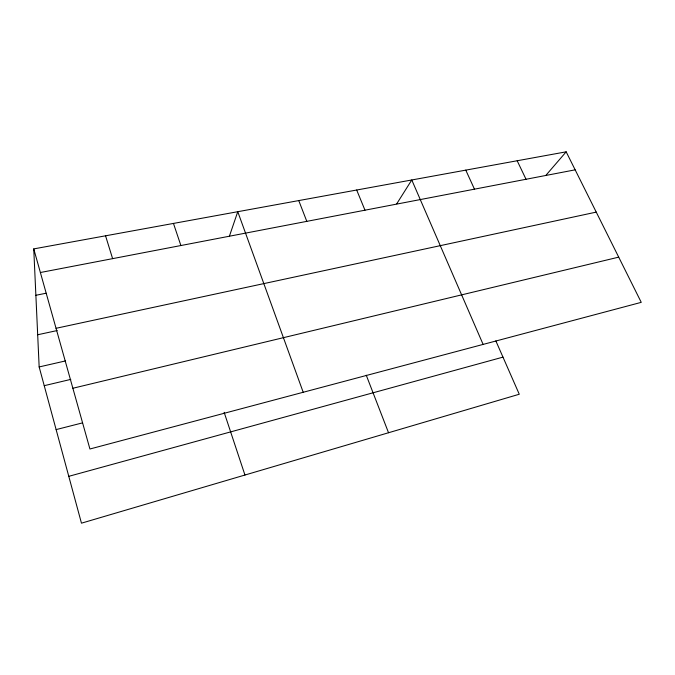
<?xml version="1.0" encoding="UTF-8"?>
<svg xmlns="http://www.w3.org/2000/svg" width="675" height="675" viewBox="0 0 675 675"><rect width="100%" height="100%" fill="white"/><g stroke="black" fill="none" stroke-linecap="round" stroke-linejoin="round"><path stroke-width="1.01" d="M229.508 235.887L237.769 211.697L303.202 392.268M396.731 203.799L411.775 179.972L483.114 344.41M546.058 175.146L566.173 151.824L641.25 302.349L89.927 449.002L33.75 248.898L566.173 151.824M68.782 476.331L502.976 357.126M56.126 429.604L82.477 422.887M72.875 388.252L618.705 257.141M44.238 385.678L70.791 379.392M495.847 340.892L519.269 394.242L81.464 523.176L39.158 366.947L65.593 360.897M37.69 334.758L57.189 330.548M56.042 328.303L596.244 212.11M35.876 295.279L46.06 293.237M40.382 272.514L575.151 169.838M517.177 160.76L526.028 179.272M465.775 170.125L474.466 189.169M356.687 190.021L364.981 210.195M298.755 200.576L306.804 221.358M366.263 375.224L388.538 432.743M173.458 223.425L180.892 245.54M224.134 412.298L244.949 475.031M105.553 235.803L112.615 258.643M33.75 248.898L39.158 366.947"/></g></svg>
